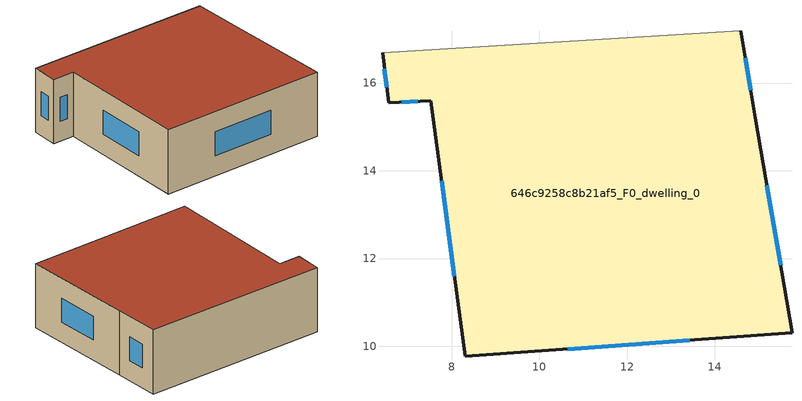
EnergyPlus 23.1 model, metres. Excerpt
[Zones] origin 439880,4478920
646c9258c8b21af5_F0_dwelling_0
 floor ground (EU_floor_Construction): 14.59,17.2 14.93,15.21 15.76,10.31 8.31,9.77 7.53,15.6 6.57,15.55 6.42,16.69 z0
 wall outside (EU_wall_Construction): 6.42,16.69 6.57,15.55 7.53,15.6 8.31,9.77 15.76,10.31 14.93,15.21 14.59,17.2 z0:3
 wall adiabatic (EU_wall_Construction): 14.59,17.2 6.42,16.69 z0:3
 window (EU_Window_Construction): 6.87,15.57 7.23,15.59 / 6.47,16.33 6.52,15.91 / 14.82,15.83 14.7,16.58 / 15.5,11.84 15.19,13.67 / 10.65,9.94 13.43,10.14 / 7.77,13.77 8.07,11.6 z0.94:2.06
 roof outside (EU_roof_Construction): 15.76,10.31 14.93,15.21 14.59,17.2 6.42,16.69 6.57,15.55 7.53,15.6 8.31,9.77 z3
[Building]
EU S2 Campaign: North Axis=0; Terrain=City; Solar Distribution=FullExterior
[Site:Location]
Madrid: Latitude=40.5; Longitude=-3.5; Time Zone=1; Elevation=609
[SizingPeriod:WeatherFileDays]
AnnualSizingPeriod: Begin Month=1; Begin Day of Month=1; End Month=12; End Day of Month=31; Day of Week for Start Day=Monday; Use Weather File Daylight Saving Period=No; Use Weather File Rain and Snow Indicators=No
[MATERIAL]
EU_InternalMass_Material: Roughness=MediumRough; Thickness=0.1; Conductivity=1; Density=1800; Specific Heat=900; Thermal Absorptance=0.9; Solar Absorptance=0.7; Visible Absorptance=0.7
[MATERIAL:NOMASS] Roughness=MediumRough; Thermal Absorptance=0.9; Solar Absorptance=0.7; Visible Absorptance=0.7
Name | Thermal Resistance
EU_wall_NoMass | 0.461255
EU_roof_NoMass | 0.289352
EU_floor_NoMass | 0.631313
[WINDOWMATERIAL:SIMPLEGLAZINGSYSTEM]
EU_Window_SimpleGlazing: UFactor=3.792; Solar Heat Gain Coefficient=0.85; Visible Transmittance=0.85
[CONSTRUCTION]
EU_wall_Construction: EU_wall_NoMass
EU_roof_Construction: EU_roof_NoMass
EU_floor_Construction: EU_floor_NoMass
EU_InternalMass_Construction: EU_InternalMass_Material
EU_Window_Construction: EU_Window_SimpleGlazing
[ZONE]
646c9258c8b21af5_F0_dwelling_0: Type=1; Multiplier=1; Ceiling Height=autocalculate; Volume=157.436; Floor Area=autocalculate; Part of Total Floor Area=Yes
[INTERNALMASS]
646c9258c8b21af5_F0_dwelling_0_EU_InternalMass: Construction=EU_InternalMass_Construction; Zone or ZoneList=646c9258c8b21af5_F0_dwelling_0; Surface Area=52.4788
[OTHEREQUIPMENT]
EU_Step8_InternalGain_646c9258c8b21af5_F0_dwelling_0_f000: Fuel Type=Electricity; Zone or ZoneList or Space or SpaceList=646c9258c8b21af5_F0_dwelling_0; Schedule=EU_Step8_GainSchedule_646c9258c8b21af5_F0_dwelling_0_f000; Design Level Calculation Method=Watts/Area; Power per Zone Floor Area=1; Fraction Latent=0; Fraction Radiant=0; Fraction Lost=0; Carbon Dioxide Generation Rate=0; EndUse Subcategory=EU_Step8_InternalGains
[ZONEVENTILATION:DESIGNFLOWRATE]
EU_ConstantAir_646c9258c8b21af5_F0_dwelling_0: Zone or ZoneList or Space or SpaceList=646c9258c8b21af5_F0_dwelling_0; Schedule=EU_AlwaysOn; Design Flow Rate Calculation Method=AirChanges/Hour; Air Changes per Hour=0.64; Ventilation Type=Natural; Fan Pressure Rise=0; Fan Total Efficiency=1; Constant Term Coefficient=1; Temperature Term Coefficient=0; Velocity Term Coefficient=0; Velocity Squared Term Coefficient=0; Minimum Indoor Temperature=-100; Maximum Indoor Temperature=100; Delta Temperature=-100; Minimum Outdoor Temperature=-100; Maximum Outdoor Temperature=100; Maximum Wind Speed=40
[HVACTEMPLATE:THERMOSTAT]
EU_HeatOnly_646c9258c8b21af5_F0_dwelling_0: Constant Heating Setpoint=20; Constant Cooling Setpoint=50
[HVACTEMPLATE:ZONE:IDEALLOADSAIRSYSTEM]
646c9258c8b21af5_F0_dwelling_0: Template Thermostat=EU_HeatOnly_646c9258c8b21af5_F0_dwelling_0; System Availability Schedule=EU_AlwaysOn; Maximum Heating Supply Air Temperature=50; Minimum Cooling Supply Air Temperature=13; Maximum Heating Supply Air Humidity Ratio=0.0156; Minimum Cooling Supply Air Humidity Ratio=0.0077; Heating Limit=NoLimit; Cooling Limit=NoLimit; Heating Availability Schedule=EU_AlwaysOn; Cooling Availability Schedule=EU_CoolingOff; Dehumidification Control Type=ConstantSensibleHeatRatio; Cooling Sensible Heat Ratio=0.7; Dehumidification Setpoint=60; Humidification Control Type=None; Humidification Setpoint=30; Outdoor Air Method=None; Outdoor Air Flow Rate per Person=0.00944; Outdoor Air Flow Rate per Zone Floor Area=0; Outdoor Air Flow Rate per Zone=0; Demand Controlled Ventilation Type=None; Outdoor Air Economizer Type=NoEconomizer; Heat Recovery Type=None; Sensible Heat Recovery Effectiveness=0.7; Latent Heat Recovery Effectiveness=0.65
[SIZING:ZONE]
646c9258c8b21af5_F0_dwelling_0: Zone Cooling Design Supply Air Temperature Input Method=SupplyAirTemperature; Zone Cooling Design Supply Air Temperature=13; Zone Heating Design Supply Air Temperature Input Method=SupplyAirTemperature; Zone Heating Design Supply Air Temperature=50; Zone Cooling Design Supply Air Humidity Ratio=0.008; Zone Heating Design Supply Air Humidity Ratio=0.008; Cooling Design Air Flow Method=DesignDay; Cooling Design Air Flow Rate=0; Cooling Minimum Air Flow per Zone Floor Area=0.000762; Cooling Minimum Air Flow=0; Cooling Minimum Air Flow Fraction=0.2; Heating Design Air Flow Method=DesignDay; Heating Design Air Flow Rate=0; Heating Maximum Air Flow per Zone Floor Area=0.002032; Heating Maximum Air Flow=0.141576; Heating Maximum Air Flow Fraction=0.3; Account for Dedicated Outdoor Air System=No; Dedicated Outdoor Air System Control Strategy=NeutralSupplyAir; Dedicated Outdoor Air Low Setpoint Temperature for Design=autosize; Dedicated Outdoor Air High Setpoint Temperature for Design=autosize; Zone Load Sizing Method=Sensible Load Only No Latent Load; Zone Latent Cooling Design Supply Air Humidity Ratio Input Method=HumidityRatioDifference; Zone Cooling Design Supply Air Humidity Ratio Difference=0.005; Zone Latent Heating Design Supply Air Humidity Ratio Input Method=HumidityRatioDifference; Zone Humidification Design Supply Air Humidity Ratio Difference=0.005
[SCHEDULE:CONSTANT]
Name | Hourly Value
EU_AlwaysOn | 1
EU_CoolingOff | 0
[SCHEDULE:FILE]
EU_Step8_GainSchedule_646c9258c8b21af5_F0_dwelling_0_f000: File=../../schedules/646c9258c8b21af5/646c9258c8b21af5_F0_dwelling_0_f000_gain.csv; Column Number=1; Rows to Skip at Top=0; Number of Hours of Data=8760; Column Separator=Comma; Interpolate to Timestep=No; Minutes per Item=60; Adjust Schedule for Daylight Savings=Yes
